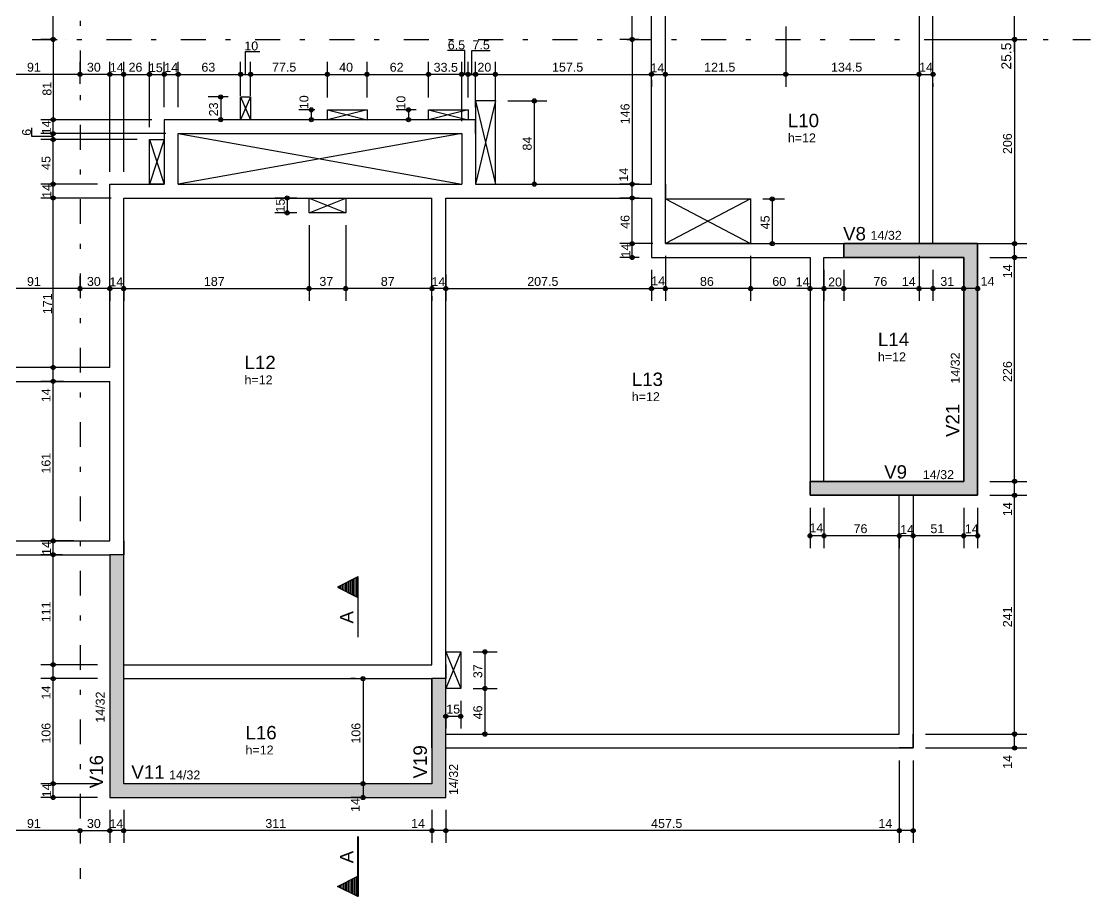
# Model space of a CAD drawing. Extents: x 0 to 119, y 0 to 84.
# Drawn here: x 25.64 to 47.22, y 38.03 to 55.7 of the extents above; entities that cross this region are included whole.
import ezdxf

# ---------------------------------------------------------------- set-up
doc = ezdxf.new("R2010")
doc.units = 0
doc.header["$MEASUREMENT"] = 0
doc.linetypes.add('ESTILO_TQS_0003', pattern=[1.5, 0.5, -0.4, 0.1, -0.5])
for name, color, linetype in [('10', 252, 'CONTINUOUS'), ('18', 6, 'CONTINUOUS'), ('20', 1, 'CONTINUOUS'), ('25', 130, 'CONTINUOUS'), ('3', 7, 'CONTINUOUS'), ('32', 250, 'CONTINUOUS'), ('37', 7, 'CONTINUOUS'), ('38', 7, 'CONTINUOUS'), ('9', 8, 'CONTINUOUS')]:
    doc.layers.add(name, color=color, linetype=linetype)
doc.styles.add('TQS_ARIAL', font='arial.ttf')

msp = doc.modelspace()

# ---------------------------------------------------------------- linework, layer by layer
at = {"layer": '10', "color": 252, "linetype": 'Continuous'}
for p, q in [((30.069306, 54.17224), (30.269306, 53.71224)), ((30.269306, 54.17224), (30.069306, 53.71224)), ((34.80894, 54.09191), (35.20894, 52.41191)), ((35.20894, 54.09191), (34.80894, 52.41191)), ((31.818874, 53.912026), (32.618874, 53.71191)), ((32.618874, 53.912026), (31.818874, 53.71191)), ((33.858856, 53.912026), (34.658856, 53.712026)), ((34.658856, 53.912026), (33.858856, 53.712026)), ((28.22894, 53.31191), (28.52894, 52.41191)), ((28.52894, 53.31191), (28.22894, 52.41191)), ((28.80894, 53.43191), (34.52894, 52.41191)), ((34.52894, 53.43191), (28.80894, 52.41191)), ((31.449393, 52.131938), (32.189393, 51.831938)), ((31.449393, 51.831938), (32.189393, 52.131938)), ((38.638984, 52.11191), (40.358981, 51.21191)), ((40.358981, 52.11191), (38.638984, 51.21191)), ((34.20894, 42.972895), (34.50894, 42.232895)), ((34.50894, 42.972895), (34.20894, 42.232895))]:
    msp.add_line(p, q, dxfattribs=at)
for points in [[(30.069306, 54.17224), (30.269306, 54.17224), (30.269306, 53.71224), (30.069306, 53.71224), (30.069306, 54.17224)], [(34.80894, 52.41191), (35.20894, 52.41191), (35.20894, 54.09191), (34.80894, 54.09191), (34.80894, 52.41191)], [(31.818874, 53.912026), (32.618874, 53.912026), (32.618874, 53.71191), (31.818874, 53.71191), (31.818874, 53.912026)], [(33.858856, 53.912026), (34.658856, 53.912026), (34.658856, 53.712026), (33.858856, 53.712026), (33.858856, 53.912026)], [(28.52894, 52.41191), (28.22894, 52.41191), (28.22894, 53.31191), (28.52894, 53.31191), (28.52894, 52.41191)], [(32.189393, 51.831938), (31.449393, 51.831938), (31.449393, 52.131938), (32.189393, 52.131938), (32.189393, 51.831938)], [(38.638984, 52.11191), (40.358981, 52.11191), (40.358981, 51.21191), (38.638984, 51.21191), (38.638984, 52.11191)], [(34.20894, 42.232895), (34.20894, 42.972895), (34.50894, 42.972895), (34.50894, 42.232895), (34.20894, 42.232895)]]:
    msp.add_lwpolyline(points, dxfattribs=at)
at = {"layer": '18', "color": 6, "linetype": 'ESTILO_TQS_0003'}
msp.add_line((26.82894, 76.107289), (26.82894, 38.391621), dxfattribs=at)
at = {"layer": '20', "color": 1, "linetype": 'ESTILO_TQS_0003'}
msp.add_line((10.864468, 55.33191), (47.219947, 55.33191), dxfattribs=at)
at = {"layer": '25', "color": 130, "linetype": 'Continuous'}
for points in [[(44.938986, 51.211908), (42.238984, 51.21191), (42.238984, 50.93191), (44.658986, 50.931908), (44.658986, 46.411908), (41.558984, 46.41191), (41.558984, 46.13191), (44.938986, 46.131908), (44.938986, 51.211908)], [(42.238984, 51.21191), (44.938986, 51.211908), (44.938986, 46.131908), (41.558984, 46.13191), (41.558984, 46.41191), (44.658986, 46.411908), (44.658986, 50.931908), (42.238984, 50.93191), (42.238984, 51.211908)], [(27.42894, 44.931959), (27.42894, 40.03077), (34.20894, 40.03077), (34.20894, 42.43191), (33.92894, 42.43191), (33.92894, 40.311795), (27.70894, 40.311795), (27.70894, 44.931959), (27.42894, 44.931959)]]:
    msp.add_lwpolyline(points, dxfattribs=at)
for points in [[(44.658986, 50.931908), (44.938986, 51.211908), (42.238984, 51.21191)], [(44.658986, 50.931908), (42.238984, 51.21191), (42.238984, 50.93191)], [(42.238984, 50.93191), (42.238984, 51.21191), (44.658986, 50.931908)], [(42.238984, 51.21191), (44.938986, 51.211908), (44.658986, 50.931908)], [(44.658986, 50.931908), (44.938986, 46.131908), (44.938986, 51.211908)], [(44.658986, 50.931908), (44.938986, 51.211908), (44.658986, 46.411908)], [(44.938986, 51.211908), (44.938986, 46.131908), (44.658986, 46.411908)], [(44.658986, 50.931908), (44.658986, 46.411908), (44.938986, 46.131908)], [(41.558984, 46.41191), (41.558984, 46.13191), (44.938986, 46.131908)], [(41.558984, 46.41191), (44.938986, 46.131908), (44.658986, 46.411908)], [(41.558984, 46.13191), (41.558984, 46.41191), (44.658986, 46.411908)], [(44.658986, 46.411908), (44.938986, 46.131908), (41.558984, 46.13191)], [(27.70894, 40.311795), (27.70894, 44.931959), (27.42894, 44.931959)], [(27.70894, 40.311795), (27.42894, 44.931959), (27.42894, 40.03077)], [(33.92894, 42.43191), (33.92894, 40.311795), (34.20894, 40.03077)], [(33.92894, 42.43191), (34.20894, 40.03077), (34.20894, 42.43191)], [(27.70894, 40.311795), (27.42894, 40.03077), (34.20894, 40.03077)], [(27.70894, 40.311795), (34.20894, 40.03077), (33.92894, 40.311795)]]:
    msp.add_solid(points, dxfattribs=at)
at = {"layer": '3', "color": 7, "linetype": 'Continuous'}
for p, q in [((44.938986, 51.211907), (44.938986, 46.131908)), ((44.938986, 51.211907), (44.938986, 46.131908)), ((32.437159, 44.48648), (32.022327, 44.279064)), ((32.435421, 44.483659), (32.026229, 44.279064)), ((32.373339, 44.452617), (32.373339, 44.10551)), ((32.405249, 44.468573), (32.405249, 44.089554)), ((32.43542, 44.483659), (32.43542, 43.270525)), ((32.437159, 43.270525), (32.437159, 44.48648)), ((32.022327, 44.279064), (32.435421, 44.072517)), ((32.02623, 44.279064), (32.43542, 44.074468)), ((32.054237, 44.293068), (32.054237, 44.265061)), ((32.086147, 44.309022), (32.086147, 44.249106)), ((32.118058, 44.324978), (32.118058, 44.233151)), ((32.149968, 44.340932), (32.149968, 44.217196)), ((32.181878, 44.356886), (32.181878, 44.201241)), ((32.213977, 44.372936), (32.21379, 44.185285)), ((32.245698, 44.388795), (32.245698, 44.169331)), ((32.277608, 44.40475), (32.277608, 44.153376)), ((32.309519, 44.420707), (32.309519, 44.13742)), ((32.341429, 44.436662), (32.341429, 44.121465)), ((32.43542, 38.035021), (32.43542, 39.248155)), ((32.437159, 39.248155), (32.437159, 38.0322)), ((32.022327, 38.239616), (32.435421, 38.446163)), ((32.02623, 38.239616), (32.43542, 38.444212)), ((32.373339, 38.066063), (32.373339, 38.413171)), ((32.405249, 38.050107), (32.405249, 38.429126)), ((32.437159, 38.0322), (32.022327, 38.239616)), ((32.435421, 38.035021), (32.026229, 38.239616)), ((32.054237, 38.225613), (32.054237, 38.25362)), ((32.086147, 38.209658), (32.086147, 38.269574)), ((32.118058, 38.193703), (32.118058, 38.285529)), ((32.149968, 38.177748), (32.149968, 38.301484)), ((32.181878, 38.161794), (32.181878, 38.317439)), ((32.213977, 38.145744), (32.21379, 38.333395)), ((32.245698, 38.129885), (32.245698, 38.349349)), ((32.277608, 38.11393), (32.277608, 38.365304)), ((32.309519, 38.097974), (32.309519, 38.38126)), ((32.341429, 38.082018), (32.341429, 38.397215))]:
    msp.add_line(p, q, dxfattribs=at)
for points in [[(44.938986, 51.211908), (42.238984, 51.21191), (42.238984, 50.93191), (44.658986, 50.931908), (44.658986, 46.411908), (41.558984, 46.41191), (41.558984, 46.13191), (44.938986, 46.131908), (44.938986, 51.211908)], [(43.639067, 46.13191), (44.938984, 46.131908), (44.938984, 51.211908), (43.938984, 51.21191)], [(27.42894, 44.931959), (27.42894, 40.03077), (34.20894, 40.031795), (34.20894, 42.43191), (33.92894, 42.43191), (33.92894, 40.311795), (27.70894, 40.311795), (27.70894, 44.931959), (27.42894, 44.931959)], [(32.43542, 44.483659), (32.02623, 44.279064), (32.43542, 44.074468), (32.43542, 44.483659)], [(27.42894, 42.43191), (27.42894, 40.03077), (34.20894, 40.031795), (34.20894, 41.03191)], [(32.43542, 38.035022), (32.02623, 38.239616), (32.43542, 38.444212), (32.43542, 38.035022)]]:
    msp.add_lwpolyline(points, dxfattribs=at)
at = {"layer": '32', "color": 250, "linetype": 'Continuous'}
for p, q in [((26.285516, 55.33191), (26.285516, 58.23191)), ((37.969503, 55.33191), (37.969503, 58.23191)), ((45.68522, 55.08191), (45.68522, 56.09191)), ((41.068979, 55.59245), (41.068979, 54.377458)), ((41.068979, 55.59245), (41.068979, 54.377458)), ((26.293046, 55.33191), (26.035516, 55.33191)), ((26.293046, 55.33191), (26.035516, 55.33191)), ((26.285516, 55.33191), (26.285516, 53.71191)), ((26.543046, 55.33191), (26.543046, 55.33191)), ((26.543046, 55.33191), (26.543046, 55.33191)), ((38.108984, 55.33191), (37.719503, 55.33191)), ((38.108984, 55.33191), (37.719503, 55.33191)), ((37.969503, 55.33191), (37.969503, 52.41191)), ((38.358984, 55.33191), (38.358984, 55.33191)), ((38.358984, 55.33191), (38.358984, 55.33191)), ((43.938984, 55.33191), (43.938984, 55.33191)), ((44.188984, 55.33191), (45.93522, 55.33191)), ((45.062102, 55.33191), (45.062102, 55.33191)), ((45.312102, 55.33191), (45.93522, 55.33191)), ((45.68522, 55.33191), (45.68522, 51.21191)), ((26.82894, 54.437445), (26.82894, 54.877458)), ((26.82894, 54.687445), (26.82894, 54.877458)), ((27.42894, 52.66191), (27.42894, 54.877458)), ((27.42894, 52.66191), (27.42894, 54.877458)), ((27.70894, 52.66191), (27.70894, 54.877458)), ((27.70894, 52.66191), (27.70894, 54.877458)), ((28.22894, 53.56191), (28.22894, 54.877458)), ((28.22894, 53.56191), (28.22894, 54.877458)), ((28.52894, 53.96191), (28.52894, 54.877458)), ((28.52894, 53.96191), (28.52894, 54.877458)), ((28.80894, 53.96191), (28.80894, 54.877458)), ((28.80894, 53.96191), (28.80894, 54.877458)), ((30.069306, 54.19224), (30.069306, 54.877458)), ((30.069306, 54.19224), (30.069306, 54.877458)), ((30.269306, 54.19224), (30.269306, 54.877458)), ((30.269306, 54.19224), (30.269306, 54.877458)), ((31.818874, 54.162026), (31.818874, 54.877458)), ((31.818874, 54.162026), (31.818874, 54.877458)), ((32.618874, 54.162026), (32.618874, 54.877458)), ((32.618874, 54.162026), (32.618874, 54.877458)), ((33.858856, 54.162026), (33.858856, 54.877458)), ((33.858856, 54.162026), (33.858856, 54.877458)), ((34.52894, 53.68191), (34.52894, 54.877458)), ((34.52894, 53.68191), (34.52894, 54.877458)), ((34.658856, 54.162026), (34.658856, 54.877458)), ((34.658856, 54.162026), (34.658856, 54.877458)), ((34.80894, 54.21191), (34.80894, 54.877458)), ((34.80894, 53.96191), (34.80894, 54.877458)), ((35.20894, 54.081992), (35.20894, 54.877458)), ((35.20894, 54.081992), (35.20894, 54.877458)), ((38.358984, 54.627458), (38.358984, 54.877458)), ((38.638984, 54.589505), (38.638984, 54.877458)), ((38.638984, 54.589505), (38.638984, 54.877458)), ((26.82894, 54.627458), (25.00894, 54.627458)), ((27.42894, 54.627458), (26.82894, 54.627458)), ((27.42894, 54.627458), (27.70894, 54.627458)), ((27.70894, 54.627458), (28.22894, 54.627458)), ((28.22894, 54.627458), (28.52894, 54.627458)), ((28.52894, 54.627458), (28.80894, 54.627458)), ((28.80894, 54.627458), (30.069306, 54.627458)), ((30.069306, 54.627458), (30.269306, 54.627458)), ((30.269306, 54.627458), (31.818874, 54.627458)), ((31.818874, 54.627458), (32.618874, 54.627458)), ((32.618874, 54.627458), (33.858856, 54.627458)), ((34.52894, 54.627458), (33.858856, 54.627458)), ((34.658856, 54.627458), (34.52894, 54.627458)), ((34.658856, 54.627458), (34.80894, 54.627458)), ((35.20894, 54.627458), (34.80894, 54.627458)), ((35.20894, 54.627458), (38.358984, 54.627458)), ((38.358984, 54.764795), (38.358984, 54.764795)), ((38.358984, 54.627458), (38.638984, 54.627458)), ((38.638984, 54.627458), (41.068979, 54.627458)), ((41.068979, 54.627458), (43.758984, 54.627458)), ((43.758984, 54.65214), (43.758984, 54.65214)), ((43.758984, 54.65214), (43.758984, 54.65214)), ((43.758984, 54.627458), (44.038984, 54.627458)), ((44.038984, 54.702749), (44.038984, 54.702749)), ((26.82894, 54.437445), (26.82894, 54.437445)), ((38.358984, 54.514795), (38.358984, 54.377458)), ((38.358984, 54.377458), (38.358984, 54.377458)), ((43.758984, 54.40214), (43.758984, 54.377458)), ((43.758984, 54.40214), (43.758984, 54.377458)), ((44.038984, 54.452749), (44.038984, 54.377458)), ((26.82894, 54.187445), (26.82894, 54.187445)), ((29.819306, 54.17224), (29.415937, 54.17224)), ((29.665937, 54.17224), (29.665937, 53.71224)), ((30.069306, 54.17224), (30.069306, 54.17224)), ((38.638984, 54.339505), (38.638984, 54.339505)), ((38.638984, 54.339505), (38.638984, 54.339505)), ((30.069306, 53.94224), (30.069306, 53.94224)), ((30.069306, 53.94224), (30.069306, 53.94224)), ((30.269306, 53.94224), (30.269306, 53.94224)), ((30.269306, 53.94224), (30.269306, 53.94224)), ((34.80894, 53.96191), (34.80894, 53.96191)), ((35.20894, 54.09191), (35.20894, 54.09191)), ((35.45894, 54.09191), (36.244955, 54.09191)), ((35.994955, 54.09191), (35.994955, 52.41191)), ((31.568874, 53.912026), (31.244636, 53.912026)), ((31.494636, 53.912026), (31.494636, 53.71191)), ((31.818874, 53.912026), (31.818874, 53.912026)), ((31.818874, 53.912026), (31.818874, 53.912026)), ((31.818874, 53.912026), (31.818874, 53.912026)), ((32.618874, 53.912026), (32.618874, 53.912026)), ((32.618874, 53.912026), (32.618874, 53.912026)), ((33.608856, 53.912026), (33.205249, 53.912026)), ((33.455249, 53.912026), (33.455249, 53.712026)), ((33.858856, 53.912026), (33.858856, 53.912026)), ((33.858856, 53.912026), (33.858856, 53.912026)), ((33.858856, 53.912026), (33.858856, 53.912026)), ((34.658856, 53.912026), (34.658856, 53.912026)), ((34.658856, 53.912026), (34.658856, 53.912026)), ((35.20894, 53.831992), (35.20894, 53.831992)), ((35.20894, 53.831992), (35.20894, 53.831992)), ((28.27894, 53.71191), (26.035516, 53.71191)), ((28.27894, 53.71191), (26.035516, 53.71191)), ((26.285516, 53.43191), (26.285516, 53.71191)), ((28.52894, 53.71191), (28.52894, 53.71191)), ((28.52894, 53.71191), (28.52894, 53.71191)), ((28.52894, 53.71191), (28.52894, 53.71191)), ((28.52894, 53.71191), (28.52894, 53.71191)), ((28.80894, 53.71191), (28.80894, 53.71191)), ((28.80894, 53.71191), (28.80894, 53.71191)), ((29.819306, 53.71224), (29.415937, 53.71224)), ((30.069306, 53.71224), (30.069306, 53.71224)), ((31.568874, 53.71191), (31.244636, 53.71191)), ((31.818874, 53.71191), (31.818874, 53.71191)), ((33.608856, 53.712026), (33.205249, 53.712026)), ((33.858856, 53.712026), (33.858856, 53.712026)), ((34.80894, 53.71191), (34.80894, 53.71191)), ((28.27894, 53.43191), (26.035516, 53.43191)), ((28.55894, 53.43191), (26.035516, 53.43191)), ((27.97894, 53.31191), (26.035516, 53.31191)), ((27.97894, 53.31191), (26.035516, 53.31191)), ((26.285516, 53.31191), (26.285516, 53.43191)), ((26.285516, 52.41191), (26.285516, 53.31191)), ((28.22894, 53.31191), (28.22894, 53.31191)), ((28.22894, 53.31191), (28.22894, 53.31191)), ((28.22894, 53.31191), (28.22894, 53.31191)), ((28.22894, 53.31191), (28.22894, 53.31191)), ((28.52894, 53.43191), (28.52894, 53.43191)), ((28.80894, 53.43191), (28.80894, 53.43191)), ((34.52894, 53.43191), (34.52894, 53.43191)), ((34.52894, 53.43191), (34.52894, 53.43191)), ((27.17894, 52.41191), (26.035516, 52.41191)), ((27.17894, 52.41191), (26.035516, 52.41191)), ((26.285516, 52.13191), (26.285516, 52.41191)), ((27.42894, 52.41191), (27.42894, 52.41191)), ((27.42894, 52.41191), (27.42894, 52.41191)), ((27.42894, 52.41191), (27.42894, 52.41191)), ((27.42894, 52.41191), (27.42894, 52.41191)), ((27.70894, 52.41191), (27.70894, 52.41191)), ((27.70894, 52.41191), (27.70894, 52.41191)), ((35.21894, 52.41191), (35.21894, 52.41191)), ((35.46894, 52.41191), (36.244955, 52.41191)), ((38.108984, 52.41191), (37.719503, 52.41191)), ((38.108984, 52.41191), (37.719503, 52.41191)), ((37.969503, 52.13191), (37.969503, 52.41191)), ((38.358984, 52.41191), (38.358984, 52.41191)), ((38.358984, 52.41191), (38.358984, 52.41191)), ((27.45894, 52.13191), (26.035516, 52.13191)), ((27.45894, 52.13191), (26.035516, 52.13191)), ((26.285516, 48.711911), (26.285516, 52.13191)), ((27.70894, 52.13191), (27.70894, 52.13191)), ((27.70894, 52.13191), (27.70894, 52.13191)), ((31.199393, 52.13191), (30.75757, 52.13191)), ((31.00757, 52.13191), (31.00757, 51.831938)), ((31.449393, 52.13191), (31.449393, 52.13191)), ((38.108984, 52.13191), (37.719503, 52.13191)), ((38.108984, 52.13191), (37.719503, 52.13191)), ((37.969503, 51.21191), (37.969503, 52.13191)), ((38.358984, 52.13191), (38.358984, 52.13191)), ((38.358984, 52.13191), (38.358984, 52.13191)), ((40.358981, 52.11191), (40.358981, 52.11191)), ((40.608981, 52.11191), (41.045354, 52.11191)), ((40.795354, 52.11191), (40.795354, 51.21191)), ((31.199393, 51.831938), (30.75757, 51.831938)), ((31.449393, 51.831938), (31.449393, 51.831938)), ((31.449393, 51.831938), (31.449393, 51.831938)), ((31.449393, 51.831938), (31.449393, 51.831938)), ((32.189393, 51.831938), (32.189393, 51.831938)), ((32.189393, 51.831938), (32.189393, 51.831938)), ((31.449393, 51.581938), (31.449393, 50.054494)), ((31.449393, 51.581938), (31.449393, 50.054494)), ((32.189393, 51.581938), (32.189393, 50.054494)), ((32.189393, 51.581938), (32.189393, 50.054494)), ((38.108984, 51.21191), (37.719503, 51.21191)), ((38.388984, 51.21191), (37.719503, 51.21191)), ((37.969503, 50.93191), (37.969503, 51.21191)), ((38.358984, 51.21191), (38.358984, 51.21191)), ((38.638984, 51.21191), (38.638984, 51.21191)), ((38.638984, 51.21191), (38.638984, 51.21191)), ((40.358981, 51.21191), (40.358981, 51.21191)), ((40.358981, 51.21191), (40.358981, 51.21191)), ((40.358981, 51.21191), (40.358981, 51.21191)), ((40.608981, 51.21191), (41.045354, 51.21191)), ((43.758984, 51.21191), (43.758984, 51.21191)), ((43.938984, 51.21191), (43.938984, 51.21191)), ((44.188984, 51.21191), (45.93522, 51.21191)), ((44.938984, 51.211912), (44.938984, 51.211912)), ((45.188984, 51.211912), (45.93522, 51.211912)), ((45.68522, 50.93191), (45.68522, 51.211912)), ((38.108984, 50.93191), (37.719503, 50.93191)), ((38.358984, 50.93191), (38.358984, 50.93191)), ((38.358984, 50.93191), (38.358984, 50.93191)), ((38.358984, 50.93191), (38.358984, 50.93191)), ((38.638984, 50.96191), (38.638984, 50.054494)), ((38.638984, 50.93191), (38.638984, 50.93191)), ((40.358981, 50.96191), (40.358981, 50.054494)), ((40.358981, 50.96191), (40.358981, 50.054494)), ((41.558984, 50.93191), (41.558984, 50.93191)), ((41.558984, 50.93191), (41.558984, 50.93191)), ((41.838984, 50.93191), (41.838984, 50.93191)), ((41.838984, 50.93191), (41.838984, 50.93191)), ((42.238984, 50.931908), (42.238984, 50.931908)), ((42.238984, 50.931908), (42.238984, 50.931908)), ((43.758984, 50.96191), (43.758984, 50.054494)), ((43.758984, 50.931908), (43.758984, 50.931908)), ((44.038984, 50.931908), (44.038984, 50.931908)), ((44.038984, 50.931908), (44.038984, 50.931908)), ((44.938984, 50.93191), (44.938984, 50.93191)), ((44.938984, 50.93191), (44.938984, 50.93191)), ((45.188984, 50.93191), (45.93522, 50.93191)), ((45.188984, 50.93191), (45.93522, 50.93191)), ((45.68522, 46.411912), (45.68522, 50.93191)), ((34.20894, 50.839038), (34.20894, 50.839038)), ((34.20894, 50.839038), (34.20894, 50.839038)), ((26.82894, 50.248935), (26.82894, 50.554494)), ((26.82894, 50.248935), (26.82894, 50.554494)), ((27.42894, 50.133217), (27.42894, 50.554494)), ((27.42894, 50.519431), (27.42894, 50.519431)), ((27.70894, 50.552912), (27.70894, 50.552912)), ((27.70894, 50.552912), (27.70894, 50.552912)), ((34.20894, 50.589038), (34.20894, 50.054494)), ((34.20894, 50.589038), (34.20894, 50.054494)), ((38.358984, 50.68191), (38.358984, 50.054494)), ((38.358984, 50.68191), (38.358984, 50.054494)), ((38.638984, 50.68191), (38.638984, 50.054494)), ((41.558984, 50.68191), (41.558984, 50.054494)), ((41.558984, 50.68191), (41.558984, 50.054494)), ((41.838984, 50.68191), (41.838984, 50.054494)), ((41.838984, 50.68191), (41.838984, 50.054494)), ((42.238984, 50.681908), (42.238984, 50.054494)), ((42.238984, 50.681908), (42.238984, 50.054494)), ((43.758984, 50.681908), (43.758984, 50.054494)), ((44.038984, 50.681908), (44.038984, 50.054494)), ((44.038984, 50.681908), (44.038984, 50.054494)), ((26.82894, 50.304494), (25.00894, 50.304494)), ((27.42894, 50.304494), (26.82894, 50.304494)), ((27.70894, 50.304494), (27.42894, 50.304494)), ((27.70894, 50.304494), (31.449393, 50.304494)), ((27.70894, 50.302912), (27.70894, 50.054494)), ((27.70894, 50.302912), (27.70894, 50.054494)), ((31.449393, 50.304494), (32.189393, 50.304494)), ((33.92894, 50.304494), (32.189393, 50.304494)), ((33.92894, 50.397655), (33.92894, 50.397655)), ((33.92894, 50.397655), (33.92894, 50.397655)), ((34.20894, 50.304494), (33.92894, 50.304494)), ((34.20894, 50.304494), (38.358984, 50.304494)), ((38.638984, 50.304494), (38.358984, 50.304494)), ((40.358981, 50.304494), (38.638984, 50.304494)), ((41.558984, 50.304494), (40.358981, 50.304494)), ((41.838984, 50.304494), (41.558984, 50.304494)), ((42.238984, 50.304494), (41.838984, 50.304494)), ((43.758984, 50.304494), (42.238984, 50.304494)), ((44.038984, 50.304494), (43.758984, 50.304494)), ((44.658984, 50.304494), (44.038984, 50.304494)), ((44.938982, 50.304495), (44.658984, 50.304495)), ((44.658984, 50.304495), (44.658984, 50.304495)), ((44.658984, 50.304495), (44.658984, 50.304495)), ((44.938982, 50.383937), (44.938982, 50.383937)), ((27.42894, 50.269431), (27.42894, 50.054494)), ((33.92894, 50.147655), (33.92894, 50.054494)), ((33.92894, 50.147655), (33.92894, 50.054494)), ((44.938982, 50.133937), (44.938982, 50.054495)), ((26.82894, 49.998935), (26.82894, 49.998935)), ((26.82894, 49.998935), (26.82894, 49.998935)), ((27.42894, 49.883217), (27.42894, 49.883217)), ((26.527583, 48.711911), (26.035516, 48.711911)), ((26.527583, 48.711911), (26.035516, 48.711911)), ((26.285516, 48.431911), (26.285516, 48.711911)), ((26.777583, 48.711911), (26.777583, 48.711911)), ((26.777583, 48.711911), (26.777583, 48.711911)), ((26.496621, 48.431911), (26.035516, 48.431911)), ((26.496621, 48.431911), (26.035516, 48.431911)), ((26.285516, 45.211959), (26.285516, 48.431911)), ((26.746621, 48.431911), (26.746621, 48.431911)), ((26.746621, 48.431911), (26.746621, 48.431911)), ((44.938984, 46.411912), (44.938984, 46.411912)), ((44.938984, 46.411912), (44.938984, 46.411912)), ((45.188984, 46.411912), (45.93522, 46.411912)), ((45.188984, 46.411912), (45.93522, 46.411912)), ((45.68522, 46.13191), (45.68522, 46.411912)), ((41.558984, 46.131908), (41.558984, 46.131908)), ((41.838984, 46.131908), (41.838984, 46.131908)), ((41.838984, 46.131908), (41.838984, 46.131908)), ((44.658984, 46.13191), (44.658984, 46.13191)), ((44.658984, 46.13191), (44.658984, 46.13191)), ((44.938984, 46.13191), (44.938984, 46.13191)), ((44.938984, 46.13191), (44.938984, 46.13191)), ((44.938984, 46.13191), (44.938984, 46.13191)), ((45.188984, 46.13191), (45.93522, 46.13191)), ((45.188984, 46.13191), (45.93522, 46.13191)), ((45.68522, 41.31191), (45.68522, 46.13191)), ((41.558984, 45.881908), (41.558984, 45.063826)), ((41.838984, 45.881908), (41.838984, 45.063826)), ((41.838984, 45.881908), (41.838984, 45.063826)), ((44.658984, 45.88191), (44.658984, 45.063828)), ((44.658984, 45.88191), (44.658984, 45.063828)), ((44.938984, 45.88191), (44.938984, 45.063828)), ((43.359067, 45.623369), (43.359067, 45.623369)), ((43.359067, 45.623369), (43.359067, 45.623369)), ((43.639067, 45.6174), (43.639067, 45.6174)), ((43.639067, 45.6174), (43.639067, 45.6174)), ((41.838984, 45.313826), (41.558984, 45.313826)), ((43.359067, 45.313826), (41.838984, 45.313826)), ((43.359067, 45.373369), (43.359067, 45.063826)), ((43.359067, 45.373369), (43.359067, 45.063826)), ((43.639067, 45.313826), (43.359067, 45.313826)), ((43.639067, 45.3674), (43.639067, 45.063828)), ((43.639067, 45.3674), (43.639067, 45.063826)), ((44.658984, 45.313828), (43.639067, 45.313828)), ((44.938984, 45.313828), (44.658984, 45.313828)), ((26.703373, 45.211959), (26.035516, 45.211959)), ((26.703373, 45.211959), (26.035516, 45.211959)), ((26.285516, 44.931959), (26.285516, 45.211959)), ((26.953373, 45.211959), (26.953373, 45.211959)), ((26.953373, 45.211959), (26.953373, 45.211959)), ((26.47308, 44.931959), (26.035516, 44.931959)), ((26.47308, 44.931959), (26.035516, 44.931959)), ((26.285516, 42.71191), (26.285516, 44.931959)), ((26.72308, 44.931959), (26.72308, 44.931959)), ((26.72308, 44.931959), (26.72308, 44.931959)), ((34.50894, 42.972895), (34.50894, 42.972895)), ((34.75894, 42.972895), (35.247381, 42.972895)), ((34.997381, 42.972895), (34.997381, 42.232895)), ((27.17894, 42.71191), (26.035516, 42.71191)), ((27.17894, 42.71191), (26.035516, 42.71191)), ((26.285516, 42.43191), (26.285516, 42.71191)), ((27.42894, 42.71191), (27.42894, 42.71191)), ((27.42894, 42.71191), (27.42894, 42.71191)), ((27.17894, 42.43191), (26.035516, 42.43191)), ((27.17894, 42.43191), (26.035516, 42.43191)), ((26.285516, 40.311795), (26.285516, 42.43191)), ((27.42894, 42.43191), (27.42894, 42.43191)), ((27.42894, 42.43191), (27.42894, 42.43191)), ((32.388711, 42.43191), (32.28971, 42.43191)), ((32.53971, 42.43191), (32.53971, 40.311795)), ((32.638711, 42.43191), (32.638711, 42.43191)), ((34.50894, 42.232895), (34.50894, 42.232895)), ((34.50894, 42.232895), (34.50894, 42.232895)), ((34.50894, 42.232895), (34.50894, 42.232895)), ((34.75894, 42.232895), (35.247381, 42.232895)), ((34.75894, 42.232895), (35.247381, 42.232895)), ((34.997381, 42.232895), (34.997381, 41.31191)), ((34.20894, 41.931083), (34.20894, 41.931083)), ((34.50894, 41.982895), (34.50894, 41.422734)), ((34.20894, 41.681083), (34.20894, 41.422734)), ((34.20894, 41.672734), (34.50894, 41.672734)), ((34.720064, 41.31191), (34.720064, 41.31191)), ((34.970064, 41.31191), (35.247381, 41.31191)), ((43.639067, 41.31191), (43.639067, 41.31191)), ((43.639067, 41.31191), (43.639067, 41.31191)), ((43.889067, 41.31191), (45.93522, 41.31191)), ((43.889067, 41.31191), (45.93522, 41.31191)), ((45.68522, 41.03191), (45.68522, 41.31191)), ((43.359067, 41.03191), (43.359067, 41.03191)), ((43.359067, 41.03191), (43.359067, 41.03191)), ((43.639067, 41.03191), (43.639067, 41.03191)), ((43.639067, 41.03191), (43.639067, 41.03191)), ((43.889067, 41.03191), (45.93522, 41.03191)), ((43.359067, 40.78191), (43.359067, 39.114802)), ((43.359067, 40.78191), (43.359067, 39.114802)), ((43.639067, 40.78191), (43.639067, 39.114802)), ((27.17894, 40.311795), (26.035516, 40.311795)), ((27.17894, 40.311795), (26.035516, 40.311795)), ((26.285516, 40.032603), (26.285516, 40.311795)), ((27.42894, 40.311795), (27.42894, 40.311795)), ((27.42894, 40.311795), (27.42894, 40.311795)), ((32.603214, 40.311795), (32.28971, 40.311795)), ((32.353214, 40.311795), (32.28971, 40.311795)), ((32.53971, 40.311795), (32.53971, 40.031795)), ((32.603214, 40.311795), (32.603214, 40.311795)), ((32.853214, 40.311795), (32.853214, 40.311795)), ((27.179741, 40.032603), (26.035516, 40.032603)), ((27.42894, 40.03077), (27.42894, 40.03077)), ((27.42894, 40.03077), (27.42894, 40.03077)), ((27.429741, 40.032603), (27.429741, 40.032603)), ((27.70894, 40.03077), (27.70894, 40.03077)), ((27.70894, 40.03077), (27.70894, 40.03077)), ((32.603214, 40.031795), (32.28971, 40.031795)), ((32.853214, 40.031795), (32.853214, 40.031795)), ((33.92894, 40.03077), (33.92894, 40.03077)), ((33.92894, 40.03077), (33.92894, 40.03077)), ((34.20894, 40.03077), (34.20894, 40.03077)), ((34.20894, 40.03077), (34.20894, 40.03077)), ((27.42894, 39.78077), (27.42894, 39.114802)), ((27.42894, 39.78077), (27.42894, 39.114802)), ((27.70894, 39.78077), (27.70894, 39.114802)), ((27.70894, 39.78077), (27.70894, 39.114802)), ((33.92894, 39.78077), (33.92894, 39.114802)), ((33.92894, 39.78077), (33.92894, 39.114802)), ((34.20894, 39.78077), (34.20894, 39.114802)), ((34.20894, 39.78077), (34.20894, 39.114802)), ((26.82894, 39.567318), (26.82894, 39.567318)), ((26.82894, 39.567318), (26.82894, 39.567318)), ((26.82894, 39.364802), (25.00894, 39.364802)), ((26.82894, 39.364802), (27.42894, 39.364802)), ((26.82894, 39.317318), (26.82894, 39.114802)), ((26.82894, 39.317318), (26.82894, 39.114802)), ((27.70894, 39.364802), (27.42894, 39.364802)), ((33.92894, 39.364802), (27.70894, 39.364802)), ((34.20894, 39.364802), (33.92894, 39.364802)), ((43.359067, 39.364802), (34.20894, 39.364802)), ((43.639067, 39.364802), (43.359067, 39.364802))]:
    msp.add_line(p, q, dxfattribs=at)
for points in [[(30.169306, 54.627458), (30.169306, 55.089889), (30.45756, 55.089889)], [(34.593898, 54.627458), (34.593898, 55.110679), (34.240593, 55.110679)], [(34.733898, 54.627458), (34.733898, 55.110679), (35.101185, 55.110679)], [(26.285516, 53.37191), (25.8567, 53.37191), (25.8567, 53.549705)]]:
    msp.add_lwpolyline(points, dxfattribs=at)
for centre, radius in [((26.285516, 55.33191), 0.041625), ((26.285516, 55.33191), 0.041625), ((26.285516, 55.33191), 0.02075), ((26.285516, 55.33191), 0.02075), ((37.969503, 55.33191), 0.041625), ((37.969503, 55.33191), 0.041625), ((37.969503, 55.33191), 0.02075), ((37.969503, 55.33191), 0.02075), ((45.68522, 55.33191), 0.041625), ((45.68522, 55.33191), 0.04), ((45.68522, 55.33191), 0.02075), ((45.68522, 55.33191), 0.02), ((26.82894, 54.627458), 0.041625), ((26.82894, 54.627458), 0.041625), ((26.82894, 54.627458), 0.02075), ((26.82894, 54.627458), 0.02075), ((27.42894, 54.627458), 0.041625), ((27.42894, 54.627458), 0.041625), ((27.42894, 54.627458), 0.02075), ((27.42894, 54.627458), 0.02075), ((27.70894, 54.627458), 0.041625), ((27.70894, 54.627458), 0.041625), ((27.70894, 54.627458), 0.02075), ((27.70894, 54.627458), 0.02075), ((28.22894, 54.627458), 0.041625), ((28.22894, 54.627458), 0.041625), ((28.22894, 54.627458), 0.02075), ((28.22894, 54.627458), 0.02075), ((28.52894, 54.627458), 0.041625), ((28.52894, 54.627458), 0.041625), ((28.52894, 54.627458), 0.02075), ((28.52894, 54.627458), 0.02075), ((28.80894, 54.627458), 0.041625), ((28.80894, 54.627458), 0.041625), ((28.80894, 54.627458), 0.02075), ((28.80894, 54.627458), 0.02075), ((30.069306, 54.627458), 0.041625), ((30.069306, 54.627458), 0.041625), ((30.069306, 54.627458), 0.02075), ((30.069306, 54.627458), 0.02075), ((30.269306, 54.627458), 0.041625), ((30.269306, 54.627458), 0.041625), ((30.269306, 54.627458), 0.02075), ((30.269306, 54.627458), 0.02075), ((31.818874, 54.627458), 0.041625), ((31.818874, 54.627458), 0.041625), ((31.818874, 54.627458), 0.02075), ((31.818874, 54.627458), 0.02075), ((32.618874, 54.627458), 0.041625), ((32.618874, 54.627458), 0.041625), ((32.618874, 54.627458), 0.02075), ((32.618874, 54.627458), 0.02075), ((33.858856, 54.627458), 0.041625), ((33.858856, 54.627458), 0.041625), ((33.858856, 54.627458), 0.02075), ((33.858856, 54.627458), 0.02075), ((34.52894, 54.627458), 0.041625), ((34.52894, 54.627458), 0.041625), ((34.52894, 54.627458), 0.02075), ((34.52894, 54.627458), 0.02075), ((34.658856, 54.627458), 0.041625), ((34.658856, 54.627458), 0.041625), ((34.658856, 54.627458), 0.02075), ((34.658856, 54.627458), 0.02075), ((34.80894, 54.627458), 0.041625), ((34.80894, 54.627458), 0.041625), ((34.80894, 54.627458), 0.02075), ((34.80894, 54.627458), 0.02075), ((35.20894, 54.627458), 0.041625), ((35.20894, 54.627458), 0.041625), ((35.20894, 54.627458), 0.02075), ((35.20894, 54.627458), 0.02075), ((38.358984, 54.627458), 0.041625), ((38.358984, 54.627458), 0.041625), ((38.358984, 54.627458), 0.02075), ((38.358984, 54.627458), 0.02075), ((38.638984, 54.627458), 0.041625), ((38.638984, 54.627458), 0.041625), ((38.638984, 54.627458), 0.02075), ((38.638984, 54.627458), 0.02075), ((41.068979, 54.627458), 0.041625), ((41.068979, 54.627458), 0.041625), ((41.068979, 54.627458), 0.02075), ((41.068979, 54.627458), 0.02075), ((43.758984, 54.627458), 0.041625), ((43.758984, 54.627458), 0.041625), ((43.758984, 54.627458), 0.02075), ((43.758984, 54.627458), 0.02075), ((44.038984, 54.627458), 0.041625), ((44.038984, 54.627458), 0.02075), ((29.665937, 54.17224), 0.041625), ((29.665937, 54.17224), 0.02075), ((31.494636, 53.912026), 0.041625), ((33.455249, 53.912026), 0.041625), ((35.994955, 54.09191), 0.041625), ((35.994955, 54.09191), 0.02075), ((26.285516, 53.71191), 0.041625), ((26.285516, 53.71191), 0.041625), ((26.285516, 53.71191), 0.02075), ((26.285516, 53.71191), 0.02075), ((29.665937, 53.71224), 0.041625), ((29.665937, 53.71224), 0.02075), ((31.494636, 53.71191), 0.041625), ((31.494636, 53.912026), 0.02075), ((31.494636, 53.71191), 0.02075), ((33.455249, 53.712026), 0.041625), ((33.455249, 53.912026), 0.02075), ((33.455249, 53.712026), 0.02075), ((26.285516, 53.43191), 0.041625), ((26.285516, 53.43191), 0.041625), ((26.285516, 53.31191), 0.041625), ((26.285516, 53.31191), 0.041625), ((26.285516, 53.43191), 0.02075), ((26.285516, 53.43191), 0.02075), ((26.285516, 53.31191), 0.02075), ((26.285516, 53.31191), 0.02075), ((26.285516, 52.41191), 0.041625), ((26.285516, 52.41191), 0.041625), ((26.285516, 52.41191), 0.02075), ((26.285516, 52.41191), 0.02075), ((35.994955, 52.41191), 0.041625), ((35.994955, 52.41191), 0.02075), ((37.969503, 52.41191), 0.041625), ((37.969503, 52.41191), 0.041625), ((37.969503, 52.41191), 0.02075), ((37.969503, 52.41191), 0.02075), ((26.285516, 52.13191), 0.041625), ((26.285516, 52.13191), 0.041625), ((26.285516, 52.13191), 0.02075), ((26.285516, 52.13191), 0.02075), ((31.00757, 52.13191), 0.041625), ((31.00757, 52.13191), 0.02075), ((37.969503, 52.13191), 0.041625), ((37.969503, 52.13191), 0.041625), ((37.969503, 52.13191), 0.02075), ((37.969503, 52.13191), 0.02075), ((40.795354, 52.11191), 0.041625), ((40.795354, 52.11191), 0.02075), ((31.00757, 51.831938), 0.041625), ((31.00757, 51.831938), 0.02075), ((37.969503, 51.21191), 0.041625), ((37.969503, 51.21191), 0.041625), ((37.969503, 51.21191), 0.02075), ((37.969503, 51.21191), 0.02075), ((40.795354, 51.21191), 0.041625), ((40.795354, 51.21191), 0.02075), ((45.68522, 51.211912), 0.041625), ((45.68522, 51.21191), 0.041625), ((45.68522, 51.211912), 0.02075), ((45.68522, 51.21191), 0.02075), ((37.969503, 50.93191), 0.041625), ((37.969503, 50.93191), 0.02075), ((45.68522, 50.93191), 0.041625), ((45.68522, 50.93191), 0.041625), ((45.68522, 50.93191), 0.02075), ((45.68522, 50.93191), 0.02075), ((26.82894, 50.304494), 0.041625), ((26.82894, 50.304494), 0.041625), ((26.82894, 50.304494), 0.02075), ((26.82894, 50.304494), 0.02075), ((27.42894, 50.304494), 0.041625), ((27.42894, 50.304494), 0.041625), ((27.42894, 50.304494), 0.02075), ((27.42894, 50.304494), 0.02075), ((27.70894, 50.304494), 0.041625), ((27.70894, 50.304494), 0.041625), ((27.70894, 50.304494), 0.02075), ((27.70894, 50.304494), 0.02075), ((31.449393, 50.304494), 0.041625), ((31.449393, 50.304494), 0.041625), ((31.449393, 50.304494), 0.02075), ((31.449393, 50.304494), 0.02075), ((32.189393, 50.304494), 0.041625), ((32.189393, 50.304494), 0.041625), ((32.189393, 50.304494), 0.02075), ((32.189393, 50.304494), 0.02075), ((33.92894, 50.304494), 0.041625), ((33.92894, 50.304494), 0.041625), ((33.92894, 50.304494), 0.02075), ((33.92894, 50.304494), 0.02075), ((34.20894, 50.304494), 0.041625), ((34.20894, 50.304494), 0.041625), ((34.20894, 50.304494), 0.02075), ((34.20894, 50.304494), 0.02075), ((38.358984, 50.304494), 0.041625), ((38.358984, 50.304494), 0.041625), ((38.358984, 50.304494), 0.02075), ((38.358984, 50.304494), 0.02075), ((38.638984, 50.304494), 0.041625), ((38.638984, 50.304494), 0.041625), ((38.638984, 50.304494), 0.02075), ((38.638984, 50.304494), 0.02075), ((40.358981, 50.304494), 0.041625), ((40.358981, 50.304494), 0.041625), ((40.358981, 50.304494), 0.02075), ((40.358981, 50.304494), 0.02075), ((41.558984, 50.304494), 0.041625), ((41.558984, 50.304494), 0.041625), ((41.558984, 50.304494), 0.02075), ((41.558984, 50.304494), 0.02075), ((41.838984, 50.304494), 0.041625), ((41.838984, 50.304494), 0.041625), ((41.838984, 50.304494), 0.02075), ((41.838984, 50.304494), 0.02075), ((42.238984, 50.304494), 0.041625), ((42.238984, 50.304494), 0.041625), ((42.238984, 50.304494), 0.02075), ((42.238984, 50.304494), 0.02075), ((43.758984, 50.304494), 0.041625), ((43.758984, 50.304494), 0.041625), ((43.758984, 50.304494), 0.02075), ((43.758984, 50.304494), 0.02075), ((44.038984, 50.304494), 0.041625), ((44.038984, 50.304494), 0.041625), ((44.038984, 50.304494), 0.02075), ((44.038984, 50.304494), 0.02075), ((44.658984, 50.304495), 0.041625), ((44.658984, 50.304494), 0.041625), ((44.658984, 50.304495), 0.02075), ((44.658984, 50.304494), 0.02075), ((44.938982, 50.304495), 0.041625), ((44.938982, 50.304495), 0.02075), ((26.285516, 48.711911), 0.041625), ((26.285516, 48.711911), 0.041625), ((26.285516, 48.711911), 0.02075), ((26.285516, 48.711911), 0.02075), ((26.285516, 48.431911), 0.041625), ((26.285516, 48.431911), 0.041625), ((26.285516, 48.431911), 0.02075), ((26.285516, 48.431911), 0.02075), ((45.68522, 46.411912), 0.041625), ((45.68522, 46.411912), 0.041625), ((45.68522, 46.411912), 0.02075), ((45.68522, 46.411912), 0.02075), ((45.68522, 46.13191), 0.041625), ((45.68522, 46.13191), 0.041625), ((45.68522, 46.13191), 0.02075), ((45.68522, 46.13191), 0.02075), ((41.558984, 45.313826), 0.041625), ((41.558984, 45.313826), 0.02075), ((41.838984, 45.313826), 0.041625), ((41.838984, 45.313826), 0.041625), ((41.838984, 45.313826), 0.02075), ((41.838984, 45.313826), 0.02075), ((43.359067, 45.313826), 0.041625), ((43.359067, 45.313826), 0.041625), ((43.359067, 45.313826), 0.02075), ((43.359067, 45.313826), 0.02075), ((43.639067, 45.313828), 0.041625), ((43.639067, 45.313826), 0.041625), ((43.639067, 45.313828), 0.02075), ((43.639067, 45.313826), 0.02075), ((44.658984, 45.313828), 0.041625), ((44.658984, 45.313828), 0.041625), ((44.658984, 45.313828), 0.02075), ((44.658984, 45.313828), 0.02075), ((44.938984, 45.313828), 0.041625), ((44.938984, 45.313828), 0.02075), ((26.285516, 45.211959), 0.041625), ((26.285516, 45.211959), 0.041625), ((26.285516, 45.211959), 0.02075), ((26.285516, 45.211959), 0.02075), ((26.285516, 44.931959), 0.041625), ((26.285516, 44.931959), 0.041625), ((26.285516, 44.931959), 0.02075), ((26.285516, 44.931959), 0.02075), ((34.997381, 42.972895), 0.041625), ((34.997381, 42.972895), 0.02075), ((26.285516, 42.71191), 0.041625), ((26.285516, 42.71191), 0.041625), ((26.285516, 42.71191), 0.02075), ((26.285516, 42.71191), 0.02075), ((26.285516, 42.43191), 0.041625), ((26.285516, 42.43191), 0.041625), ((26.285516, 42.43191), 0.02075), ((26.285516, 42.43191), 0.02075), ((32.53971, 42.43191), 0.041625), ((32.53971, 42.43191), 0.02075), ((34.997381, 42.232895), 0.041625), ((34.997381, 42.232895), 0.041625), ((34.997381, 42.232895), 0.02075), ((34.997381, 42.232895), 0.02075), ((34.20894, 41.672734), 0.041625), ((34.20894, 41.672734), 0.02075), ((34.50894, 41.672734), 0.041625), ((34.50894, 41.672734), 0.02075), ((34.997381, 41.31191), 0.041625), ((34.997381, 41.31191), 0.02075), ((45.68522, 41.31191), 0.041625), ((45.68522, 41.31191), 0.041625), ((45.68522, 41.31191), 0.02075), ((45.68522, 41.31191), 0.02075), ((45.68522, 41.03191), 0.041625), ((45.68522, 41.03191), 0.02075), ((26.285516, 40.311795), 0.041625), ((26.285516, 40.311795), 0.041625), ((32.53971, 40.311795), 0.041625), ((32.53971, 40.311795), 0.041625), ((26.285516, 40.311795), 0.02075), ((26.285516, 40.311795), 0.02075), ((32.53971, 40.311795), 0.02075), ((32.53971, 40.311795), 0.02075), ((26.285516, 40.032603), 0.041625), ((26.285516, 40.032603), 0.02075), ((32.53971, 40.031795), 0.041625), ((32.53971, 40.031795), 0.02075), ((26.82894, 39.364802), 0.041625), ((26.82894, 39.364802), 0.041625), ((26.82894, 39.364802), 0.02075), ((26.82894, 39.364802), 0.02075), ((27.42894, 39.364802), 0.041625), ((27.42894, 39.364802), 0.041625), ((27.42894, 39.364802), 0.02075), ((27.42894, 39.364802), 0.02075), ((27.70894, 39.364802), 0.041625), ((27.70894, 39.364802), 0.041625), ((27.70894, 39.364802), 0.02075), ((27.70894, 39.364802), 0.02075), ((33.92894, 39.364802), 0.041625), ((33.92894, 39.364802), 0.041625), ((33.92894, 39.364802), 0.02075), ((33.92894, 39.364802), 0.02075), ((34.20894, 39.364802), 0.041625), ((34.20894, 39.364802), 0.041625), ((34.20894, 39.364802), 0.02075), ((34.20894, 39.364802), 0.02075), ((43.359067, 39.364802), 0.041625), ((43.359067, 39.364802), 0.041625), ((43.359067, 39.364802), 0.02075), ((43.359067, 39.364802), 0.02075), ((43.639067, 39.364802), 0.041625), ((43.639067, 39.364802), 0.02075)]:
    msp.add_circle(centre, radius, dxfattribs=at)
at = {"layer": '9', "color": 8, "linetype": 'Continuous'}
for p, q in [((38.638984, 51.21191), (38.638984, 62.33191)), ((38.358984, 52.41191), (38.358984, 58.23191)), ((34.80894, 53.71191), (28.52894, 53.71191)), ((28.52894, 53.71191), (28.52894, 53.43191)), ((34.80894, 53.43191), (34.80894, 53.71191)), ((28.52894, 53.43191), (28.52894, 52.41191)), ((28.80894, 53.43191), (34.52894, 53.43191)), ((28.80894, 52.41191), (28.80894, 53.43191)), ((34.52894, 53.43191), (34.52894, 52.41191)), ((27.42894, 48.711959), (27.42894, 52.41191)), ((27.42894, 52.13191), (27.42894, 52.41191)), ((27.42894, 52.41191), (28.52894, 52.41191)), ((28.80894, 52.41191), (34.52894, 52.41191)), ((35.62894, 52.41191), (38.358984, 52.41191)), ((38.638984, 52.41191), (38.638984, 52.132416)), ((27.70894, 44.931959), (27.70894, 52.13191)), ((27.70894, 52.13191), (33.92894, 52.13191)), ((34.20894, 52.13191), (38.358984, 52.13191)), ((34.20894, 41.31191), (34.20894, 52.13191)), ((38.638984, 51.21191), (43.758984, 51.21191)), ((41.558984, 50.93191), (41.558984, 46.41191)), ((41.838984, 46.41191), (41.838984, 50.93191)), ((27.42894, 48.711959), (25.00894, 48.711959)), ((25.00894, 48.431911), (27.42894, 48.431911)), ((27.42894, 45.211959), (27.42894, 48.431959)), ((43.359067, 41.31191), (43.359067, 46.13191)), ((25.00894, 45.211959), (27.42894, 45.211959)), ((27.70894, 45.211959), (27.70894, 44.931959)), ((27.42894, 44.931959), (27.42894, 44.931959)), ((34.20894, 42.71191), (34.20894, 42.43191)), ((33.92894, 41.03191), (33.92894, 42.43191)), ((34.20894, 41.31191), (43.359067, 41.31191))]:
    msp.add_line(p, q, dxfattribs=at)
for points in [[(38.638984, 62.33191), (43.758984, 62.33191), (43.758984, 51.21191)], [(44.038984, 51.21191), (44.038984, 51.21191), (44.038984, 62.33191)], [(34.80894, 53.43191), (34.80894, 52.41191), (35.62894, 52.41191)], [(27.70894, 42.71191), (33.92894, 42.71191), (33.92894, 52.13191)], [(38.358984, 52.13191), (38.358984, 50.93191), (38.638984, 50.93191)], [(38.358984, 51.21191), (38.358984, 50.93191), (41.558984, 50.93191)], [(41.838984, 50.93191), (44.038984, 50.93191)], [(43.639067, 46.41191), (41.838984, 46.41191)], [(43.639067, 46.13191), (43.639067, 41.03191), (43.359067, 41.03191)], [(25.00894, 42.71191), (25.00894, 44.931959), (27.42894, 44.931959)], [(27.70894, 42.43191), (33.92894, 42.43191)], [(34.20894, 41.03191), (43.639067, 41.03191), (43.639067, 41.31191)]]:
    msp.add_lwpolyline(points, dxfattribs=at)

# ---------------------------------------------------------------- texts
at = {"layer": '3', "color": 7, "linetype": 'Continuous', "style": 'TQS_ARIAL'}
for p in [(32.342161, 43.543783), (32.342161, 38.704898)]:
    msp.add_text('A', height=0.27, rotation=90, dxfattribs=at).set_placement(p)
at = {"layer": '32', "color": 250, "linetype": 'Continuous', "style": 'TQS_ARIAL'}
for s, p in [('10', (30.14275, 55.110386)), ('6.5', (34.249063, 55.131388)), ('7.5', (34.747606, 55.131176)), ('91', (25.75694, 54.681458)), ('30', (26.96694, 54.681458)), ('14', (27.429014, 54.678449)), ('26', (27.80694, 54.681458)), ('15', (28.217801, 54.672627)), ('14', (28.527568, 54.675833)), ('63', (29.277123, 54.681458)), ('77.5', (30.70209, 54.681458)), ('40', (32.056874, 54.681458)), ('62', (33.076865, 54.681458)), ('33.5', (33.96351, 54.679342)), ('20', (34.84694, 54.681458)), ('157.5', (36.351962, 54.681458)), ('14', (38.338629, 54.667983)), ('121.5', (39.421981, 54.681458)), ('134.5', (41.981981, 54.681458)), ('14', (43.760252, 54.683732)), ('91', (25.75694, 50.358494)), ('30', (26.96694, 50.358494)), ('14', (27.419792, 50.348676)), ('187', (29.327166, 50.358494)), ('37', (31.657393, 50.358494)), ('87', (32.897166, 50.358494)), ('14', (33.919789, 50.354247)), ('207.5', (35.851962, 50.358494)), ('14', (38.354435, 50.367792)), ('86', (39.336983, 50.358494)), ('60', (40.796983, 50.358494)), ('14', (41.268779, 50.350918)), ('20', (41.923756, 50.346807)), ('76', (42.836984, 50.358494)), ('14', (43.411041, 50.355389)), ('31', (44.186984, 50.358494)), ('14', (44.999762, 50.3606)), ('14', (41.546234, 45.384599)), ('76', (42.437025, 45.367826)), ('14', (43.375116, 45.349474)), ('51', (43.987025, 45.367828)), ('14', (44.681, 45.363893)), ('15', (34.218568, 41.727309)), ('91', (25.75694, 39.418802)), ('30', (26.96694, 39.418802)), ('14', (27.423467, 39.415139)), ('311', (30.56694, 39.418802)), ('14', (33.50894, 39.418802)), ('457.5', (38.352003, 39.418802)), ('14', (42.939067, 39.418802))]:
    msp.add_text(s, height=0.18, dxfattribs=at).set_placement(p)
for s, height, p in [('25.5', 0.2, (45.617983, 54.724853)), ('81', 0.18, (26.251193, 54.196834)), ('10', 0.18, (31.436785, 53.925117)), ('10', 0.18, (33.392911, 53.917189)), ('23', 0.18, (29.611937, 53.78024)), ('146', 0.18, (37.915503, 53.61991)), ('6', 0.18, (25.839375, 53.388006)), ('14', 0.18, (26.238591, 53.417395)), ('84', 0.18, (35.940955, 53.08991)), ('206', 0.18, (45.63122, 53.01991)), ('45', 0.18, (26.231516, 52.69991)), ('14', 0.18, (37.887593, 52.462107)), ('14', 0.18, (26.246795, 52.134398)), ('15', 0.18, (30.959056, 51.84004)), ('46', 0.18, (37.915503, 51.50991)), ('45', 0.18, (40.741354, 51.49991)), ('14', 0.18, (37.92889, 50.931605)), ('14', 0.18, (45.63122, 50.51191)), ('171', 0.18, (26.261378, 49.788118)), ('226', 0.18, (45.63122, 48.419911)), ('14', 0.18, (26.231516, 48.011911)), ('161', 0.18, (26.231516, 46.569935)), ('14', 0.18, (45.63122, 45.71191)), ('14', 0.18, (26.240093, 44.926463)), ('111', 0.18, (26.231516, 43.569934)), ('241', 0.18, (45.63122, 43.46991)), ('37', 0.18, (34.943381, 42.440895)), ('14', 0.18, (26.231516, 42.01191)), ('46', 0.18, (34.943381, 41.610403)), ('106', 0.18, (26.231516, 41.119853)), ('106', 0.18, (32.48571, 41.119853)), ('14', 0.18, (45.63122, 40.61191)), ('14', 0.18, (26.245163, 40.036504)), ('14', 0.18, (32.473149, 39.740412))]:
    msp.add_text(s, height=height, rotation=90, dxfattribs=at).set_placement(p)
at = {"layer": '37', "color": 7, "linetype": 'Continuous', "style": 'TQS_ARIAL'}
for s, height, p in [('V8', 0.27, (42.225165, 51.276658)), ('14/32', 0.18, (42.780063, 51.288299)), ('V9', 0.27, (43.053761, 46.468344)), ('14/32', 0.18, (43.834783, 46.458624)), ('V11', 0.27, (27.863821, 40.41009)), ('14/32', 0.18, (28.625449, 40.397666))]:
    msp.add_text(s, height=height, dxfattribs=at).set_placement(p)
for s, height, p in [('14/32', 0.18, (44.579804, 48.385448)), ('V21', 0.27, (44.570963, 47.308493)), ('14/32', 0.18, (27.325903, 41.541645)), ('V19', 0.27, (33.826342, 40.417407)), ('V16', 0.27, (27.293687, 40.219255)), ('14/32', 0.18, (34.454914, 40.082023))]:
    msp.add_text(s, height=height, rotation=90, dxfattribs=at).set_placement(p)
at = {"layer": '38', "color": 7, "linetype": 'Continuous', "style": 'TQS_ARIAL'}
for s, height, p in [('L10', 0.27, (41.111118, 53.561274)), ('h=12', 0.18, (41.111118, 53.255274)), ('L14', 0.27, (42.928773, 49.141708)), ('h=12', 0.18, (42.928773, 48.835708)), ('L12', 0.27, (30.147443, 48.677929)), ('h=12', 0.18, (30.147443, 48.371929)), ('L13', 0.27, (37.961819, 48.338173)), ('h=12', 0.18, (37.961819, 48.032173)), ('L16', 0.27, (30.166788, 41.206967)), ('h=12', 0.18, (30.166788, 40.900967))]:
    msp.add_text(s, height=height, dxfattribs=at).set_placement(p)

doc.saveas('drawing.dxf')
